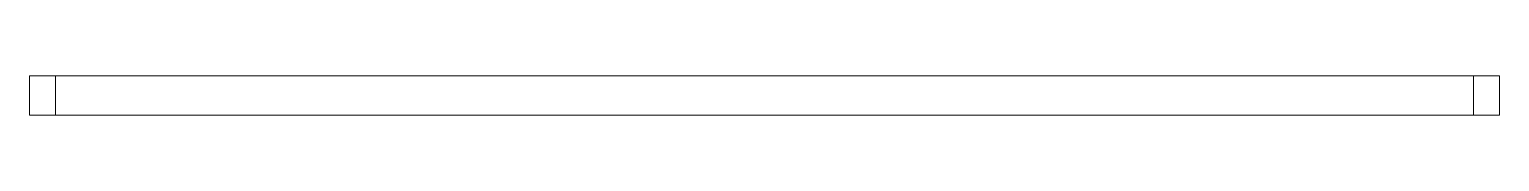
# Model space of a CAD drawing. Header units: millimetres. Extents: x 0 to 113, y -3 to 0.
import ezdxf

# ---------------------------------------------------------------- set-up
doc = ezdxf.new("R2010")
doc.units = ezdxf.units.MM

msp = doc.modelspace()

# ---------------------------------------------------------------- linework, layer by layer
at = {"color": 7, "linetype": 'Continuous', "lineweight": 15}
for p, q in [((0, -3), (0, 0)), ((0, 0), (113, 0)), ((2, 0), (2, -3)), ((111, -3), (111, 0)), ((113, 0), (113, -3)), ((0, -3), (113, -3))]:
    msp.add_line(p, q, dxfattribs=at)

doc.saveas('drawing.dxf')
